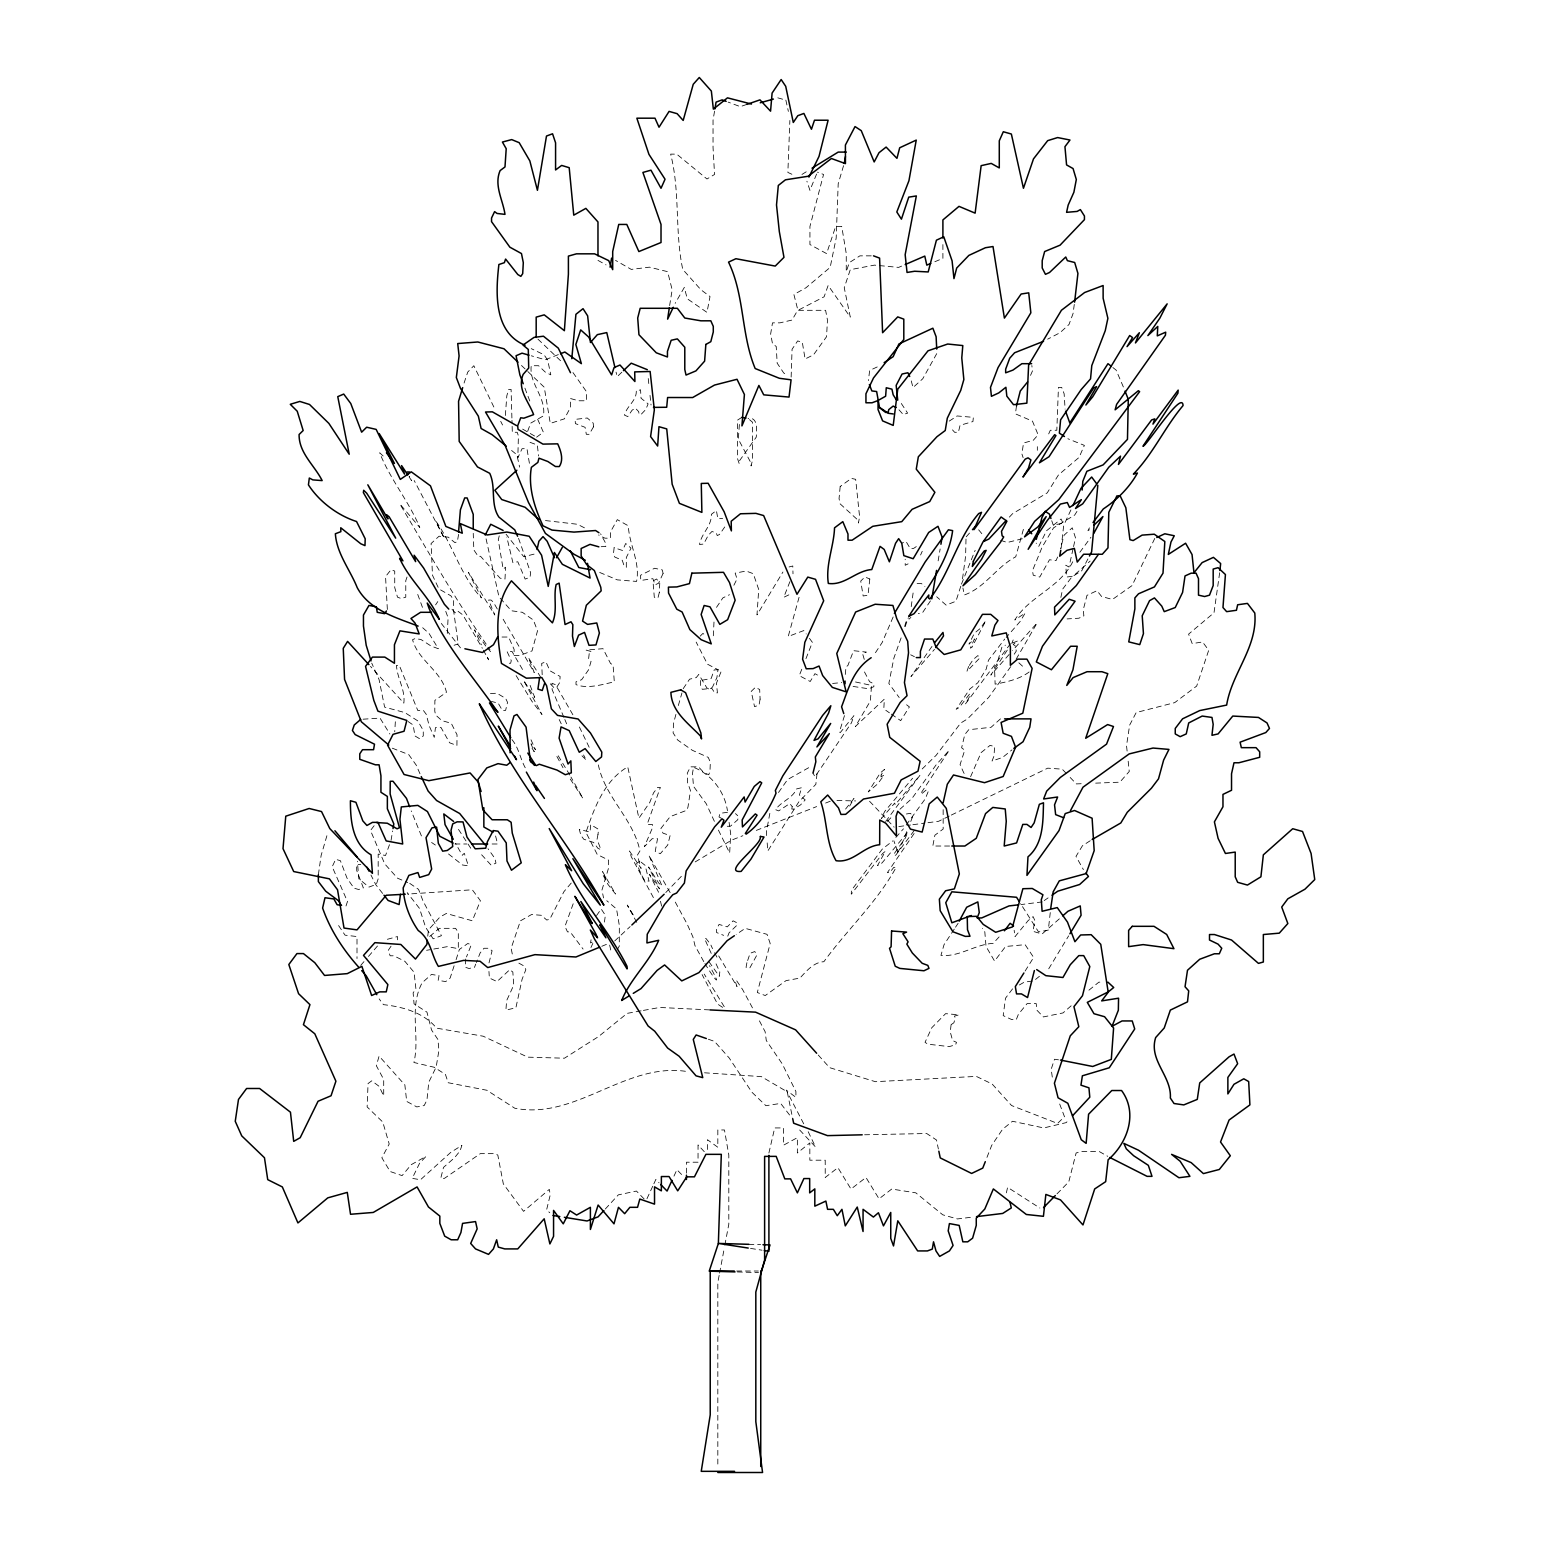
<?xml version="1.0" encoding="UTF-8"?>
<svg xmlns="http://www.w3.org/2000/svg" width="1550" height="1550" viewBox="0 0 1550 1550"><rect width="100%" height="100%" fill="white"/><g stroke="black" fill="none" stroke-linecap="round" stroke-linejoin="round"><path stroke-width="0.75" stroke-dasharray="5 3.75" d="M465.698 958.985L465.446 967.297L468.991 968.498L474.494 967.297L475.734 964.139M447.291 633.427L448.105 617.791L445.741 611.32M965.999 539.051L965.611 556.198L962.511 578.847M1219.656 572.783L1213.999 612.792L1188.579 634.144L1192.202 643.599L1202.567 641.971L1208.709 650.264L1196.678 686.069L1174.706 702.634L1136.208 712.535L1129.64 725.129L1126.521 745.666L1127.257 752.506M427.761 936.142L428.459 929.884L439.832 917.135L446.323 913.473L472.304 920.778L480.423 900.724L472.304 889.778L407.65 894.079M817.024 773.741L815.842 784.319L798.889 801.776L767.792 850.969L767.076 841.456M911.226 606.612L913.589 589.484M1061.13 548.371L1063.746 524.869L1061.091 518.998L1046.56 530.739L1038.733 546.414L1036.156 543.139M1050.261 912.582L1048.304 930.097L1038.539 931.918L1020.442 903.398M542.19 674.696L541.686 663.419L545.929 661.811L549.863 670.724L560.131 676.478L559.724 682.504L556.353 687.871L554.222 687.929L549.107 682.542M1074.286 304.42L1073.065 313.546L1068.996 324.493L1060.064 332.688L1047.664 339.159M395.347 721.757L394.727 731.833M604.423 922.076L605.372 915.294L601.187 908.978L595.084 917.678M318.37 874.723L321.121 855.484L327.554 833.512M669.639 305.582L672.158 289.772L667.624 271.676L649.45 267.162L631.276 269.409L615.544 260.381M391.046 840.371L392.634 830.955M458.567 534.401L457.347 541.706L454.906 542.616L448.202 537.133L439.037 536.222L431.094 543.527L432.469 575.205L438.902 588.942L450.876 595.82L453.627 599.928L453.627 610.933L458.219 643.909L454.092 645.265M505.358 415.497L506.811 395.812L508.652 389.438L511.093 389.438L511.907 417.996M714.55 111.174L713.039 120.222L713.039 147.347L714.55 174.472L706.974 178.986L676.711 154.128L670.646 154.128C680.334 191.948 674.618 231.299 682.756 269.409L700.929 289.772L710.016 296.554L706.974 312.364L687.309 298.801L684.267 287.506L675.18 303.335M739.369 424.468L738.323 439.134L751.072 463.121L751.072 465.949L752.486 460.292L752.486 422.22L749.192 419.391M791.139 377.076L792.069 349.273L797.649 340.923L802.319 342.317L805.109 358.999L813.498 354.834L826.538 336.738L827.467 320.056L825.607 310.31L797.649 310.31L792.069 320.056L779.96 322.846L772.501 322.846L770.641 333.967L772.501 343.693L776.221 346.483L777.17 363.165L783.68 372.911L787.4 375.701M938.137 560.868L940.133 548.991M591.073 939.784L590.492 942.942L593.786 941.354M713.329 635.771L714.163 618.392M799.064 597.312L788.214 636.469L803.752 630.598L806.213 633.95M769.846 813.382L766.378 831.924L766.901 839.073M719.142 1275.418L717.824 1282.412L717.824 1467.695M719.587 1273.092L724.412 1247.479M724.857 1245.134L728.81 1224.19L728.81 1155.06L724.47 1129.969L717.824 1129.969L717.824 1147.252L707.42 1139.696L707.42 1150.662M1023.388 529.383L1015.734 556.799C996.495 566.835 985.238 587.528 964.41 594.948L962.899 588.012M1060.859 597.409L1062.622 589.155L1071.864 576.91L1081.764 570.729L1088.332 558.136M1073.065 548.797L1068.996 567.029L1065.761 565.208L1066.574 577.065L1073.065 576.154L1090.115 561.1M1073.549 546.607L1075.506 537.85L1072.251 527.814L1064.133 535.118L1060.471 548.797M1006.376 1192.841L1007.597 1187.339L1039.856 1208.031M768.897 1153.026L774.69 1127.935L783.506 1127.935L783.506 1145.217L797.359 1137.661L797.359 1153.026L809.836 1142.912L809.836 1160.194L825.22 1160.194L825.22 1177.477L837.911 1167.673L850.989 1189.044L865.966 1177.477L879.044 1198.828L891.734 1189.044L915.817 1192.841L942.749 1214.812L957.435 1218.939L971.734 1217.196M499.236 535.854L498.267 539.884L503.149 569.044L505.591 567.222L504.99 579.08L500.108 578.169L480.558 556.295L478.117 556.295L473.835 549.901L473.234 533.316M489.006 962.879L492.106 950.654L488.017 948.271L483.988 948.271L480.113 953.018L476.354 962.55M1016.49 405.945L1015.405 413.85L1032.455 421.135L1038.151 434.814L1033.269 440.297L1023.523 443.029L1021.896 453.956L1023.116 457.618M675.916 714.395L673.514 723.424L673.126 732.898L677.66 740.009L692.308 750.278L708.214 757.369L710.346 762.116L709.958 771.59L708.718 774.748L703.642 772.384L698.469 766.843L690.467 766.843L687.309 773.159L687.58 782.653L690.486 790.539L687.967 807.124L686.727 810.282L670.22 816.598L660.901 828.436L663.032 833.183L670.104 835.547L667.721 845.021L660.3 853.721L655.224 851.337L657.529 838.705L652.182 838.705L644.413 846.61L652.531 827.661L652.434 824.503L647.106 824.503L660.358 787.381L657.704 787.381L653.519 792.903L649.799 802.377L638.91 818.187L627.731 766.843C604.209 780.696 594.425 807.821 585.939 832.389L597.254 854.496L608.433 860.037L608.356 868.717L601.962 890.029L603.531 897.934M904.677 626.374L905.917 622.054L910.877 617.423M678.338 705.521L681.961 692.889M843.568 165.656L838.201 183.752L836.186 238.002L830.161 267.394L806 287.738L793.91 294.519L797.94 310.349L824.116 296.786L828.146 285.471L850.291 317.13L844.246 287.738L850.291 269.661L874.452 265.127L898.613 267.394L902.972 265.515M844.498 715.596L839.383 731.968L840.255 732.588L853.934 715.712L851.454 722.842L814.99 776.763L813.014 773.101M454.111 965.766L450.159 978.011L445.741 981.576L438.166 980.394L439.037 975.628L431.462 974.446L422.142 982.778C408.599 1008.062 420.224 1036.175 413.908 1062.486L434.155 1067.253L445.431 1074.402L448.183 1082.733L486.894 1090.27L514.794 1108.231C576.503 1120.398 625.948 1061.246 687.948 1071.67M456.088 959.663L459.381 949.452L467.771 943.504L471.316 944.706L466.492 956.931M960.787 586.268L955.943 601.226L946.139 605.139L936.665 596.75M961.465 584.137L975.144 550.327M345.999 905.975L347.471 901.538L332.184 866.76L335.672 859.339L340.38 860.676L347.006 878.094L353.981 888.169L358.689 889.506L363.359 887.917L356.733 870.499L356.616 864.648L360.782 864.532M464.07 383.044L467.732 372.097L473.835 365.722L494.605 408.58M407.011 577.026L405.771 580.708L405.771 597.176L401.179 598.552L397.498 597.176L394.727 587.566L394.727 571.078L391.046 569.702L385.543 576.581L387.364 609.557M893.149 616.977L882.183 642.494L874.219 654.565M901.112 637.864L893.904 657.994L888.847 683.453L899.194 697.539M905.123 626.684L908.339 617.733M527.697 431.191L530.643 423.169L543.449 415.865C546.433 397.226 528.821 383.664 531.243 365.722L538.567 365.722L545.29 372.097L550.792 374.848L547.731 360.259L544.069 354.776L531.243 348.634M389.476 844.692L385.543 855.484L378.181 854.108L378.181 878.85L376.34 884.352L368.978 887.084L358.844 878.85L357.372 861.257M573.19 903.766L564.975 926.357L567.474 931.879L570.148 931.879L583.071 949.065M789.919 581.637L783.757 597.312L791.914 593.398M801.776 669.251L799.277 675.626L810.204 681.496L814.951 673.669L818.865 675.839M805.961 658.653L812.374 642.339L807.453 635.616M727.764 936.161L729.023 932.926L737.335 924.846L736.231 922.424L733.111 920.816L727.318 926.861L719.045 924.439L716.468 929.303L716.565 932.519L723.637 935.347M906.75 831.653L900.027 848.761L896.559 853.643L897.528 851.202L893.866 840.817M910.761 821.481L913.008 815.784L910.354 813.343L905.936 814.06M986.962 1157.385L991.709 1145.353L1002.54 1129.311L1012.479 1121.27L1043.77 1127.954L1066.226 1122.607L1069.364 1119.216M920.584 554.997L922.25 551.277M1030.517 375.371L1032.455 370.993L1031.854 365.529M1048.691 433.903L1050.319 430.261L1056.829 430.261L1058.437 387.403L1061.692 387.403L1064.133 393.778L1065.102 409.103M1057.642 556.993L1056.015 560.654L1049.505 559.724L1039.759 577.065L1033.269 575.244L1032.455 570.671L1042.201 546.976L1053.574 527.814L1074.692 515.046L1076.959 511.403M590.957 947.515L592.836 943.408M646.97 1198.712L652.879 1185.905M653.868 1183.774L655.824 1179.492L659.041 1182.805M673.979 1176.121L676.924 1169.707L683.279 1176.237M1070.914 509.931L1064.869 522.873L1053.244 525.082L1051.733 520.703M914.113 833.512L887.356 872.689L889.836 872.495L893.749 867.399L896.229 867.206C877.087 902.158 847.172 929.632 823.883 961.697C813.731 962.201 806.349 971.133 799.936 978.089L786.044 980.627L765.254 995.546L757.311 992.523L770.195 943.446L767.037 934.321L745.201 928.353L736.173 934.514M733.886 585.241L737.044 578.925L735.165 573.132L746.151 571.02L753.281 573.694L758.725 589.484L756.981 614.924L782.924 572.028M816.598 174.026L809.933 190.301L806.911 181.253M1089.418 527.852L1087.945 530.739L1089.824 529.461M1154.769 538.431L1132.081 585.571L1112.454 599.443L1101.604 596.518L1097.032 590.686L1086.996 595.355L1083.237 609.828L1083.876 615.893L1078.858 618.217L1067.078 618.915M617.055 950.053L619.283 946.101L619.341 925.563L616.532 908.978L606.767 900.705M973.574 634.88L968.982 644.122L974.485 638.929L970.319 648.132L971.966 647.299L985.858 620.678L980.007 628.661L974.698 632.962M970.61 776.686L981.111 752.602L990.062 745.376L994.674 746.577L993.938 756.206L992.039 761.031L1002.618 757.427L1011.956 749.89M1048.73 968.789L1068.647 935.851M1016.141 659.176L1037.105 622.984L1012.538 650.613M1011.724 643.482L1013.196 639.937M1025.112 971.056L1033.656 957.435L1025.112 944.667L1005.562 946.488L994.577 961.077L986.033 946.488L984.812 931.918L982.371 928.276M954.257 929.128L944.028 944.706L940.947 955.401C959.489 957.144 974.95 944.357 993.163 943.369L1001.629 934.185M955.536 927.191L958.113 923.296M936.723 353.652L922.754 378.762L913.008 387.577L910.606 378.374M1014.223 654.197L1016.296 651.058L1015.134 645.769L1013.196 644.49L1017.633 640.983L1011.394 643.444M435.589 604.887L437.798 601.574M391.046 946.178L388.294 950.286L390.135 955.788L393.816 955.788L404.86 961.291L414.063 972.276L415.904 988.764L413.133 992.891L414.063 1003.877L426.948 1012.131L431.539 1029.975L437.991 1039.604L438.902 1050.59L436.151 1067.078L428.788 1082.191L426.948 1100.054L424.177 1105.557L416.814 1106.933L406.701 1101.43L404.86 1084.942L379.091 1056.092L376.34 1065.702L383.702 1079.439L383.702 1095.928L379.091 1086.317L371.729 1080.815L368.048 1083.566L367.137 1106.933L382.772 1122.045L389.205 1144.016L381.862 1157.753L390.135 1171.509L402.089 1175.617L411.293 1164.631L426.017 1156.397L419.585 1163.256L412.222 1178.368L420.496 1179.744L450.876 1152.27L461.9 1145.392L460.059 1150.894L454.537 1157.753L443.513 1167.382L440.743 1178.368L444.424 1178.368L480.306 1153.646L494.121 1153.646L497.802 1155.021L503.324 1183.871L523.551 1211.344L549.32 1189.373L550.25 1194.856L546.569 1209.969L549.785 1212.72M930.446 600.877L922.463 612.792L918.336 613.567M716.507 607.348L722.901 597.874L729.488 594.716M683.182 688.684L689.576 679.191L696.202 677.621L698.779 674.463L706.839 687.89L709.571 689.459L712.496 687.096L716.894 677.621L717.999 669.716L707.498 664.194L696.163 642.087M724.741 526.981L719.51 534.498L717.224 535.564L716.352 533.064L711.973 531.456L708.176 535.409L703.661 544.031L699.515 544.515C701.336 533.336 711.896 525.954 711.373 514.309L716.391 510.531L717.824 518.572L722.629 518.514M885.651 821.519L919.983 775.271L895.144 804.683L894.738 803.074L881.427 818.477L884.624 811.561L912.601 778.216M778.507 792.515L787.574 779.553L810.185 766.863M931.957 646.466L910.974 676.517L934.476 649.373M845.583 809.061L853.972 798.502L849.613 806.116M1007.287 650.128L990.837 675.102L1010.968 652.395M914.171 830.587L895.861 855.038L894.156 855.774L894.118 853.779L905.316 838.066L907.893 832.001L882.066 862.904L877.533 865.578L885.321 851.376L882.686 853.449L851.279 894.214L851.415 890.339L882.241 849.148L892.781 840.914M1010.794 666.577L988.764 697.287L967.587 718.851L960.69 723.075L936.123 755.334L922.192 768.955M1010.406 643.792L965.34 704.068L970.629 694.729L969.622 693.993L959.198 707.517L956.176 709.299L969.913 688.936L977.798 682.794L986.188 669.116L988.454 660.222L1004.71 639.065M906.188 825.046L925.273 798.831L928.566 790.674L926.028 790.151L920.913 794.356L921.01 793.116L949.201 750.316L936.278 764.654L911.981 798.444L899.329 809.798M1079.827 552.265L1090.909 537.308M1072.755 561.739C1059.832 587.915 1029.626 595.994 1014.804 620.019L1025.189 613.064L1020.249 621.337L1006.183 637.496M1012.576 988.842L1005.504 998.2L1003.179 1015.599L1011.782 1019.609L1016.296 1019.609L1018.408 1014.262L1027.146 1003.567L1036.194 1003.567L1036.95 1010.251L1043.363 1016.936L1063.029 1012.925L1071.67 1005.349M374.131 825.724L370.489 830.49L384.729 863.893L397.536 878.211L407.728 882.531M571.233 883.054L563.967 891.618L549.766 919.247L546.782 920.041L541.299 915.294L531.592 914.519L520.432 920.836L511.132 948.271L512.721 956.195M360.685 965.417L366.924 958.229M368.474 956.428L377.812 945.636M966.212 536.823L970.901 531.456M895.842 837.446L903.476 828.804M605.333 1209L618.334 1194.856L636.449 1191.059L645.982 1200.862M1009.36 517.119L1012.518 513.748L1047.219 492.881L1058.495 474.901L1079.052 457.424L1084.38 445.392L1067.872 438.747M665.764 892.548L682.116 875.537M1029.122 671.983C1019.9 679.094 1006.299 682.155 995.119 684.131L994.519 666.965L996.669 664.524L1002.017 646.776L1005.446 645.188M1057.003 1193.868L1068.783 1181.836L1076.126 1152.987L1081.028 1151.611L1099.376 1151.611L1107.766 1156.319M887.298 821.403L892.781 815.881M700.174 636.159L702.925 633.408L704.979 634.977M621.86 372.174L617.191 376.669L616.067 372.136M614.711 940.947L630.153 926.59M1000.486 718.871L991.051 727.299L968.731 729.721L964.798 734.526L961.62 747.778L964.739 750.181L960.07 764.654L963.887 773.082L967.006 775.484M1059.348 918.84L1042.065 934.011L1032.959 931.317L1034.896 920.623L1033.094 916.612L1028.115 920.623L1015.018 936.684L1014.146 930.252M429.699 936.471L439.231 928.334L455.584 928.334L458.316 932.403L458.316 948.678L447.407 946.643L426.579 950.305M1039.411 976.306L1033.831 980.821L1024.259 982.158L1018.428 985.509M1088.933 990.179L1098.872 982.158L1103.387 982.158M536.61 437.177L543.352 432.179L536.571 416.776M1044.216 900.569L1048.091 897.876M916.283 546.607L913.512 548.467L910.199 548.467L906.033 541.473L901.461 543.333M949.259 421.096L957.144 415.962L973.361 417.357L972.935 421.561L960.051 425.301L958.384 432.295L954.645 432.295L950.906 428.091M741.811 417.376L737.413 420.186L737.413 458.277L739.292 463.915L739.292 461.086L756.264 437.119C756.594 430.474 758.415 416.679 748.088 418.423M1090.231 840.739L1082.462 845.719L1075.991 856.414L1083.392 869.608M801.97 174.453L807.996 170.694M695.175 861.916L731.678 840.1L742.857 835.702M949.22 816.094L938.622 821.287L926.919 822.837M951.332 815.067L1047.723 768.161L1062.234 769.168L1066.942 774.089M908.106 563.871L905.2 565.266L905.2 559.201M877.222 366.943L869.686 370.431L868.368 380.583M387.364 939.3L397.498 936.549L397.498 942.051M934.844 261.737L942.904 258.346L942.904 242.517M601.788 946.294L608.259 943.621M558.329 354.601L545.309 359.774L531.34 355.802M756.284 830.413L816.656 806.581M825.607 803.055L832.311 800.42M746.848 104.392L740.299 106.659L728.171 102.126M789.086 566.971L792.786 565.982L792.999 573.81M534.072 554.125L523.745 556.702L506.075 534.208M1022.341 538.761L1007.19 542.5L1000.603 540.291M641.08 1010.833L627.13 1013.371L598.494 1036.601L564.452 1058.204L527.736 1057.158L483.193 1036.214L436.558 1028.154C423.731 1012.557 402.845 1006.783 383.451 1004.652L379.169 998.897M643.405 1010.406L659.699 1007.461L710.016 1009.922M1042.259 901.906L1020.869 904.58M898.826 826.557L910.528 825.007M912.873 824.697L924.575 823.147M363.088 719.2L380.021 718.096L389.864 734.002M832.602 683.453L841.766 682.581M490.459 693.625L496.911 693.199L505.688 698.449L507.547 702.382L505.591 710.404L502.394 710.481L498.17 703.119L491.369 701.433M601.187 546.704L605.817 546.433L605.449 542.849L600.606 533.82M1081.164 783.719L1076.339 783.913L1068.493 775.717M1095.676 783.137L1119.836 782.188L1129.253 771.454L1127.974 759.326M727.473 812.316L720.091 813.324L718.987 816.966L721.254 818.187M864.609 1134.774L926.706 1133.515L936.51 1140.025L938.37 1148.976M871.255 255.847L859.901 255.847L849.303 262.628L846.261 271.676L846.261 253.599L841.727 226.474L835.663 226.474L826.596 253.599L809.933 244.551L809.933 226.474L823.554 174.472L817.509 172.205M917.116 583.594L921.514 583.594L924.904 586.539M502.026 637.031L508.613 637.031L514.116 649.373L514.116 655.553L519.618 655.553L531.999 650.923L537.521 630.85L533.374 620.039L522.369 612.308L511.364 610.758L498.984 596.866L485.751 537.366M509.311 663.264L510.628 663.264L511.287 660.629L507.024 651.446L512.004 651.446L524.113 672.196M727.279 826.266L730.36 826.266L737.684 819.795L738.614 816.559L735.456 813.595M454.964 843.994L466.86 843.994M492.106 843.994L497.608 843.994L495.419 835.353M949.588 846.029L932.809 846.029L934.882 835.217L943.156 829.037L943.156 807.414M698.042 1162.209L686.456 1162.209L686.456 1175.171M736.676 1271.019L758.337 1271.019M836.961 800.517L855.581 800.924M748.882 1244.321L760.624 1244.65M737.393 1271.949L758.512 1272.569M704.514 1072.794L761.36 1076.611L787.245 1091.82L792.728 1118.751M853.081 686.437L868.678 688.781L873.871 686.669L873.871 683.841L869.627 681.729L864.416 671.847M1058.495 1059.812L1054.504 1059.251L1051.191 1069.229L1052.411 1077.986M545.484 520.567L577.414 524.268L585.881 528.55M750.529 1248.409L762.019 1250.191M855.523 681.981L871.546 685.41L870.344 701.065L855.368 726.524L884.352 699.108L883.81 708.893L889.429 712.826M777.809 97.844L783.835 99.549M708.369 1039.236L714.492 1041.387L729.197 1057.972L751.886 1092.207L765.933 1105.712L780.658 1103.406L790.636 1116.368M530.023 442.312L537.346 445.044L538.567 455.991M392.305 748.185L408.696 754.559L416.175 765.061L420.399 774.69M722.61 1007.364L717.572 1004.051L702.092 974.582M599.695 572.454L617.307 579.874L636.566 581.424C640.402 562.456 629.222 544.748 628.312 525.818L617.307 519.637L610.429 531.999L610.429 538.179L604.926 538.179L598.571 534.963M409.762 883.384L418.597 889.39L423.014 900.996L441.44 935.677L433.167 938.835L425.63 927.307L419.507 908.416L407.204 892.626M791.895 174.259L787.865 172.438L789.88 120.454M910.683 654.798L914.403 656.658M518.863 963.131L524.229 966.115L525.837 969.68L522.098 979.212L515.898 1007.752L505.901 1010.135L506.637 1000.622L513.728 985.161L512.837 972.063L509.756 969.68L497.027 981.576L489.374 978.011L488.948 971.462M597.971 260.381L606.05 264.895M522.641 429.118L534.614 436.034M408.076 721.525L413.133 724.974L414.974 735.959L419.585 738.711L423.266 735.959L423.266 730.457L417.744 720.847L404.86 712.593L384.613 707.11L379.091 679.617L371.729 663.129M431.597 842.483L435.356 845.041M448.512 853.972L462.481 864.997L468.371 865.83L464.302 853.275L462.268 855.29L455.623 843.433M891.308 714.124L900.686 720.653L909.404 706.936L905.587 704.01M1112.861 367.524L1116.097 370.082L1123.421 387.093M511.578 450.449L516.867 454.77L519.618 467.112M422.685 627.731L429.021 633.408L438.34 648.733L431.016 646.001L420.864 639.452L414.954 638.639L412.552 639.685C418.093 660.474 441.285 670.685 446.478 692.288L434.891 700.368L434.775 711.082L435.55 714.938L441.886 720.614L451.263 723.288L457.037 734.797L456.921 745.511L449.597 742.779L440.975 727.454L435.453 727.589L434.271 737.354L429.195 725.807L426.192 714.221L423.344 710.404L417.822 710.559L399.261 665.318L396.49 665.396C397.071 678.28 405.519 689.789 403.833 703.138L370.489 666.384M1018.854 662.799L1024.724 668.205M383.141 455.991L379.692 452.794C389.903 478.853 409.045 501.599 419.798 527.484L399.861 504.002C429.059 553.118 457.424 602.911 489.955 649.644M537.947 339.14L562.456 362.545M572.958 372.562L586.52 391.724L586.52 400.772L578.479 400.772L570.419 398.505L570.419 407.553L564.374 418.849L550.289 423.382L544.244 387.209L521.478 365.49M581.986 755.819L586.307 760.081L583.536 754.966M869.55 801.253L894.156 827.177M799.684 1130.008L815.494 1146.923L808.054 1131.384M704.281 1151.689L698.042 1144.927L698.042 1160.059M481.624 854.767L491.176 865.21L495.981 863.137L494.838 858.312L487.998 848.761M452.038 609.286L455.235 612.831L457.25 610.7L462.927 614.982L482.341 648.268M818.264 1055.046L829.579 1067.64L875.382 1081.687L976.326 1076.397L992.155 1084.012L1011.569 1105.538L1057.584 1123.44L1064.462 1116.659L1059.522 1103.619M898.981 409.801L903.224 414.548L907.622 413.133L900.705 402.554M485.77 646.059L474.474 629.901L481.411 644.839M487.32 647.9L491.97 653.383M978.631 529.79L983.165 535.312M441.304 623.449L460.466 647.842M382.618 893.439L375.778 884.663L370.954 875.014M470.774 848.257L457.076 827.216M338.597 925.563L345.049 935.173L357.004 936.549L357.004 958.539M409.026 476.799L411.506 480.539L409.316 476.257M708.97 961.756L719.355 976.345L719.801 971.966L715.034 961.639M570.264 779.049L582.916 798.347L570.962 777.054M718.716 955.924L737.006 986.536L734.952 980.704L736.618 980.704L742.547 989.462L753.358 1009.515M703.778 961.62L695.001 945.713L692.928 936.975L687.057 923.858L674.657 900.938M704.94 963.499C711.586 975.008 724.644 992.949 709.493 965.65M516.111 675.606L531.96 701.336L541.977 714.472L523.571 680.334L534.692 697.403L529.034 682.523M511.965 739.602C519.657 748.882 520.413 761.05 527.136 770.873M636.759 922.347L627.266 905.064L635.074 917.871M572.88 714.763L555.52 684.732L551.994 683.259L552.149 689.653L563.929 717.398M503.149 619.244L534.266 672.584L528.414 657.646L540.698 677.214M803.714 1123.808L786.218 1090.076L795.925 1097.361L795.906 1091.529L782.227 1063.823L766.281 1040.496L765.138 1031.738L757.679 1017.536M497.279 608.995L493.365 602.175L491.059 600.044L488.637 600.044L494.779 614.982L468.41 572.299L481.469 597.893C460.718 576.174 453.104 545.058 435.821 521.071L444.269 538.141L414.199 480.539M724.238 1006.706L704.204 974.078M569.819 775.058L557.399 754.404L556.857 756.419L563.018 767.734M483.387 650.186L488.618 659.777L486.564 655.514M670.143 892.606L648.888 855.329L662.024 885.941L658.692 883.016L648.578 866.993L659.447 888.847L649.431 874.278L658.576 892.257M653.403 897.605L631.296 856.782L629.416 850.95L641.119 868.446L637.283 855.329L639.937 850.95C633.408 818.846 605.042 797.475 598.358 764.925M714.627 952.727L717.805 958.849M500.708 421.348L502.549 424.991M530.991 739.776L535.467 749.754L531.011 743.768L534.246 751.75L530.972 746.422M579.39 727.008L590.104 749.212M559.182 719.529L561.236 723.811M714.376 821.326L706.277 803.791L693.509 786.334L692.462 773.644L693.509 767.308C711.547 774.283 724.683 791.798 727.454 810.766M718.425 830.102L729.663 853.004L730.709 833.958L729.081 822.352M711.217 953.366L704.456 938.428L705.928 938.428L710.559 944.26L712.516 948.639M518.553 538.354L530.643 572.706L530.023 577.259L525.14 579.08L517.816 561.759L512.914 562.669L506.811 537.133M421.426 835.934L411.234 810.921M564.839 719.529L566.641 723.811M524.908 388.139L529.926 401.373M417.744 594.444L423.266 609.557M660.474 901.248L662.024 907.816M785.85 100.111L788.369 111.406M529.403 463.276L526.961 448.686L522.079 448.686L517.816 457.812L518.417 435.938L517.196 432.276L512.314 432.276L511.965 420.379M609.654 945.113L611.087 951.623M648.249 378.549L649.004 385.776M650.012 395.386L651.039 405.015M864.261 659.389L862.536 653.519L866.314 652.104L853.566 650.69L847.889 665.512L846.009 666.926L845.06 676.788M1037.337 446.671L1037.337 450.314M700.619 680.508L700.445 686.359L702.344 689.324L711.799 688.316L714.647 692.753L717.437 692.889L716.429 683.279L721.157 671.46L718.599 669.774L714.221 669.871L711.159 678.512L700.619 680.508M869.802 579.002L867.981 595.278L863.156 595.956L860.734 581.037L864.958 576.968L869.802 579.002M840.178 486.506L839.054 498.654L840.197 503.924L858.158 520.296L858.448 523.067L859.591 516.712L855.658 479.318L851.357 478.407L840.178 486.506M589.194 653.616L588.554 659.254L591.073 661.366L588.554 669.833L581.657 679.694L575.999 681.826L575.999 684.635C587.702 689.169 602.582 684.403 614.304 681.826L613.064 664.892L610.545 663.477L603.008 648.675L586.055 650.089L591.073 651.504L589.194 653.616M614.129 547.692L613.509 553.292L614.769 557.031L622.267 560.286L624.127 565.886L626.316 567.281L626.316 557.496L631.005 548.158L625.696 543.488L622.577 550.502L614.129 547.692M951.099 1024.647L950.266 1031.971L952.591 1040.515L956.505 1042.356L955.556 1044.797L949.162 1046.618L927.927 1044.177L925.021 1042.356L931.821 1027.689L945.616 1013.642L959.062 1014.862L954.451 1016.083L955.284 1017.924L953.87 1022.806L951.099 1024.647M636.314 391.181C636.449 401.159 626.684 405.926 624.514 415.168L627.808 416.582L632.071 410.227L635.364 408.115L638.678 411.641L639.143 414.47L641.041 414.47L645.749 409.529L648.113 403.891L641.041 398.234L640.557 389.786L636.314 391.181M760.101 699.127L759.016 705.211L754.54 706.606L751.208 691.377L755.393 687.347L759.674 689.537L760.101 699.127M746.906 962.705L746.054 967.394L749.793 967.994L756.865 955.071L754.773 951.545L750.103 953.308L746.906 962.705M792.224 806.62L791.779 809.061L793.833 809.061L800.691 804.779L805.186 799.897L799.374 795.014L801.738 787.691L796.603 788.911C792.418 798.56 781.336 801.234 775.542 809.662L778.662 810.902L789.803 803.559L792.224 806.62M597.99 834.365L597.041 839.383L600.974 849.729L597.932 848.315L593.572 842.444L583.769 839.228L580.863 835.314L579.312 829.386L589.988 832.098L590.724 824.6L598.61 829.386L597.99 834.365M659.312 592.546L657.936 597.971L654.313 597.292L652.957 581.018L656.58 578.983L659.757 583.052L659.312 592.546M663.09 573.442L658.537 583.246L655.127 584.834L652.879 578.654L640.731 580.456L640.596 575.244L654.584 568.269L662.315 569.954L663.09 573.442M881.136 774.981L880.981 776.879L884.12 775.116L877.649 783.913L868.252 791.934L880.264 773.004L884.546 769.362L881.136 774.981M593.514 426.851L589.136 434.329L586.326 434.329L585.086 427.316L575.399 423.596L575.069 419.391L587.256 417.996L593.204 423.131L593.514 426.851M968.634 666.461L966.948 671.305L979.949 657.801L977.856 655.611L973.109 659.602L968.634 666.461M639.898 861.18L636.604 863.428L641.467 874.878L644.664 880.574L649.043 881.175L645.129 865.365L639.898 861.18M603.26 875.518L607.929 884.333L615.524 894.021L602.543 871.565L605.779 878.172L603.26 875.518"/><path stroke-width="1.5" d="M1082.152 490.071L1082.811 481.314L1086.86 471.297L1103.116 464.903L1127.47 439.367L1128.284 399.261L1125.029 391.142M571.795 358.689L575.922 314.301L583.033 308.683L587.644 315.851L590.453 342.492L597.351 334.645L606.767 332.591L614.962 367.602M1097.807 485.305L1091.626 551.819L1089.437 556.024M1219.908 570.477L1220.664 563.561L1213.418 557.361L1202.122 562.611L1193.965 572.764L1192.047 554.551L1185.595 543.236L1168.312 554.435L1170.967 542.054L1174.261 535.757L1164.825 533.781L1156.784 537.501M427.296 940.308L426.831 944.473L415.478 959.062L400.849 944.473L374.887 942.652L363.514 955.401L387.868 984.579L386.241 991.864L379.75 991.864L371.632 995.507L361.886 966.347L347.278 973.632L324.551 975.454L314.805 962.705L303.432 953.579L296.941 953.579L288.823 964.526L298.569 993.686L309.942 1004.632L303.432 1024.686L314.805 1033.792L335.904 1081.202L331.041 1095.772L318.06 1101.256L300.196 1137.7L293.706 1141.362L290.451 1112.183L259.606 1088.487L246.605 1088.487L238.487 1099.434L235.251 1121.309L241.742 1135.879L264.469 1157.753L267.724 1179.647L282.332 1186.932L297.929 1222.931L327.786 1197.859L347.278 1192.396L350.532 1214.27L373.259 1212.449L417.086 1186.932L428.459 1206.985L439.832 1216.091L439.832 1223.396L444.695 1236.144L451.186 1239.787L457.676 1239.787L460.931 1232.502L462.559 1223.396L475.54 1221.574L477.168 1228.859L470.677 1243.449L475.54 1248.913L488.541 1254.376L493.404 1248.913L496.659 1239.787L498.267 1247.091L504.777 1248.913L517.758 1248.913L544.186 1218.804L549.882 1243.933L553.563 1236.338L553.563 1210.414L563.251 1223.841L569.935 1210.744L576.619 1215.045L590.395 1207.314L590.395 1229.46L598.126 1205.028L613.994 1223.841L618.469 1207.314L624.669 1213.689L629.862 1207.314L637.554 1207.314L639.821 1199.061L654.526 1204.137L654.526 1186.854L661.366 1190.846L661.366 1176.547L669.058 1176.547L677.718 1190.846L686.747 1176.837L694.439 1176.837L705.909 1154.343L721.312 1154.343L718.367 1243.429L709.222 1271.155L735.049 1271.891M1074.596 302.153L1077.928 273.42L1074.692 262.493L1067.388 260.671L1065.761 257.009L1049.505 272.509L1045.456 274.331L1042.201 267.956L1042.201 260.671L1044.642 251.546L1060.064 245.171L1084.438 219.635L1084.438 215.993L1080.369 209.599L1077.134 211.42L1066.574 212.331L1068.183 205.046L1073.879 192.278L1076.32 179.509L1073.065 168.562L1066.574 164.92L1064.947 146.688L1069.984 140.023L1057.642 137.562L1047.684 140.643L1033.501 158.875L1023.446 188.267L1011.356 134.017L1003.315 131.75L999.285 140.798L999.285 167.923L991.225 163.409L981.15 165.656L975.124 213.144L959.004 206.363L942.904 219.926L942.904 238.002M539.574 677.776L537.928 689.111L542.229 690.486L544.496 683.666M669.309 307.849L667.624 319.145L673.301 307.287M1050.745 908.222L1053.186 891.812L1059.289 880.865L1086.143 873.58L1094.184 850.659L1092.111 818.226L1074.538 810.495L1065.218 813.595L1059.018 830.587L1026.952 875.382L1027.979 856.84C1043.557 843.646 1042.995 821.5 1043.499 802.784L1039.353 804.314L1034.179 822.856L1031.079 827.487L1026.952 824.406L1022.806 824.406L1016.606 842.929L1004.187 846.029L1006.26 821.306L1005.233 808.964L992.814 807.414L985.567 813.595L976.268 838.298L964.875 846.029L951.778 846.029M393.022 828.591L393.816 823.883L387.364 808.771L387.364 796.409L380.932 792.283L380.932 775.794L379.091 764.809L375.41 764.809L359.774 759.306L359.774 753.823L362.526 749.696L373.569 749.696L374.499 744.194L355.163 734.584L352.412 730.457L354.252 724.974L360.685 719.471M610.08 267.162L611.591 258.114M714.938 108.907L716.061 102.126L722.126 99.878L726.156 101.37M931.783 598.881L936.549 570.381M940.928 544.244L942.129 537.114L937.982 526.303L928.683 532.464L913.163 558.736L903.844 555.636L901.771 543.275L898.671 538.644L895.571 543.275L889.371 561.817L884.197 549.456L880.051 546.375L871.778 569.548C855.949 570.652 844.75 585.745 828.339 583.439C825.433 564.665 833.861 546.607 834.539 527.833L842.812 521.653L847.986 534.014L847.986 540.194L852.132 540.194L872.805 526.303L901.771 521.653L912.117 509.311L929.709 501.58L934.882 492.319L916.263 469.146L918.336 456.785L936.956 436.713L945.229 430.532L947.302 418.171L960.748 390.368L963.848 379.556L961.775 357.934L962.802 345.573L947.709 344.022L928.024 350.804L897.741 389.224L893.207 425.397L882.609 420.883L878.056 409.568L878.056 400.539L872.011 402.787L865.946 402.787L865.946 393.758L873.522 377.929L903.805 339.489L903.805 319.145L897.741 316.897L882.609 332.707L879.586 258.114L873.522 255.847M844.246 163.409L845.447 156.627M1060.781 550.327L1059.696 556.198L1066.981 550.327L1074.363 548.371L1077.25 562.069L1083.644 554.241L1098.524 554.241L1076.281 585.571L1054.562 607.096L1054.794 614.924L1069.229 599.269L1075.08 601.226L1042.472 646.253L1036.311 661.908L1051.423 669.755L1070.604 646.253L1077.211 646.253L1072.949 669.755L1066.768 685.41L1073.162 677.583L1087.054 671.712L1101.953 671.712L1107.804 673.669L1085.697 738.265L1107.63 724.567L1113.481 726.524L1106.545 744.136L1060.355 777.422L1046.696 791.12L1043.615 798.967L1057.623 797.01L1054.543 804.837L1055.647 814.622L1063.688 817.761M537.056 549.494L538.896 541.26L543.023 536.629L547.15 541.26L554.474 557.729M943.156 802.784L947.302 784.242L953.502 774.981L984.541 782.692L1003.16 776.511L1015.56 747.178L1011.433 736.366L1003.16 733.266L1001.087 722.455L1022.806 713.194L1032.126 668.399L1026.952 659.137L1017.633 659.137L1010.387 665.299L1010.387 646.776L1006.26 632.865L991.768 635.965L994.887 625.154L997.987 620.523L990.741 614.342L982.467 614.342L960.748 649.857L944.183 654.488L935.909 646.776L932.809 639.046L924.536 639.046L920.39 651.407L920.39 657.587L916.263 657.587M1034.373 970.552L1027.553 997.541L1021.45 993.899L1016.548 993.899L1015.327 986.594L1023.891 972.993M813.014 773.101L815.842 761.767L815.339 756.942L829.347 733.615L816.908 746.926L830.684 723.443L818.071 738.846L814.021 740.377L828.611 713.019L830.858 705.734L822.643 715.403L782.847 775.833L775.349 790.481L776.027 793.193C769.575 808.616 759.887 824.445 746.228 834.094L745.356 833.454L757.078 815.184L755.334 813.924L742.469 826.925L742.159 820.008L761.728 782.866L760.004 781.626L754.288 786.412L745.104 802.067L744.155 796.933L721.273 827.196L723.947 820.221L721.99 818.807L714.608 826.867L686.146 870.945L684.403 883.054L676.614 893.033L672.778 894.738L664.582 904.406L647.241 934.243L646.931 942.942L658.692 940.288C649.566 962.24 630.404 978.651 621.666 1000.486L629.416 995.72M1016.49 405.945L1020.268 391.046L1027.592 381.939M1036.291 539.322L1041.91 517.603L1045.204 511.306L1049.447 514.116L1050.958 518.494M462.694 387.597L458.567 401.276L459.188 441.401L477.497 466.938L489.722 473.312C496.233 487.243 490.129 503.963 498.887 517.08L514.755 529.848L517.603 536.222M760.876 1272.628L770.021 1244.921L762.968 1244.708M400.462 894.273L399.125 904.561L388.101 900.453L383.993 895.183M985.296 1161.667L982.758 1168.099L971.618 1173.447L940.249 1157.908L938.835 1151.204M672.002 1180.383L667.081 1191.059L660.649 1184.452M1072.929 505.61L1080.989 488.347L1091.665 477.032L1096.567 483.658M808.926 177.107L819.02 156.395L828.107 120.222L814.486 120.222L811.444 129.251L803.888 113.441L797.824 115.688L793.29 122.469L785.714 86.316L781.161 79.534L772.094 93.097L770.563 111.174L759.965 99.878L746.848 104.392M959.179 921.165L966.677 907.254L977.837 901.906L979.271 912.601L977.159 917.949L981.692 917.949L1009.031 905.917L1018.505 904.832M485.228 535.079L490.73 524.268L503.111 530.449M497.608 637.031L493.481 644.742L482.476 652.472L464.884 648.772M1070.43 810.708L1082.985 787.206L1129.175 753.92L1152.987 748.049L1168.952 749.406L1163.624 760.101L1158.509 778.836L1151.437 788.194L1127.276 812.278L1120.805 822.972L1092.169 839.499M556.547 557.729L562.282 547.441M1069.888 933.798L1081.086 915.275L1080.253 905.917L1067.969 911.264L1062.796 915.817M1093.68 533.568L1102.922 516.557L1093.874 525.276M894.389 613.413L925.118 562.03L948.406 529.809L952.63 530.623C948.484 562.708 925.738 589.562 908.765 616.396L914.054 613.684L928.818 594.987L928.547 598.067L929.826 598.978C950.053 572.783 957.086 538.857 978.709 513.573L981.518 512.333L973.942 529.693L1025.247 459.091L1028.057 457.851L1030.905 459.924L1028.522 467.984L1023 477.051L1054.659 434.678L1055.938 435.589L1039.411 462.811L1049.04 456.707L1093.796 387.887L1096.586 386.647L1085.891 405.015L1092.673 396.858L1129.698 335.517L1132.546 337.571L1127.044 346.638L1139.366 332.727L1135.452 342.938L1167.15 303.858L1159.846 318.137L1147.872 335.594L1157.772 326.43L1157.288 335.885L1165.697 332.165L1165.426 335.226L1116.62 404.376L1115.128 409.82L1138.359 390.716L1139.618 391.646L1058.766 499.642L1034.644 521.362L1024.531 536.881L1037.861 526.942L1046.173 516.634L1028.154 549.301L1047.18 520.626L1060.413 504.079L1067.291 502.529L1069.558 507.431L1081.358 499.642L1075.526 508.478L1082.675 503.847L1108.773 467.248L1120.514 456.146L1118.441 464.438L1151.65 419.914L1154.769 418.887L1152.967 424.119L1178.174 390.116L1177.903 393.196L1142.951 446.245C1146.012 446.71 1182.437 389.282 1183.057 405.577C1164.786 427.18 1153.355 453.491 1133.399 474.087L1137.429 473.041C1129.485 487.533 1116.872 499.953 1103.309 508.942L1093.021 522.563M935.793 647.609L943.524 635.907L942.981 632.458L934.631 642.708M386.454 610.933L384.613 613.664L377.251 612.308L376.34 606.806L368.978 605.43L363.456 615.04L363.456 626.045L366.207 645.265L371.031 660.901M1004.439 930.794L1010.116 923.296L1013.584 925.97M972.47 529.674L975.609 526.089M516.867 470.212L494.857 490.284L501.735 499.546L525.121 507.276L538.896 519.637M603.88 1210.569L598.087 1216.847L587.043 1220.974L564.355 1217.293M1072.503 1115.826L1089.786 1097.206L1088.952 1087.829L1080.951 1085.155L1082.384 1075.797L1109.277 1067.776L1134.716 1028.967L1132.217 1020.946L1122.045 1020.946L1112.028 1026.294L1118.344 1010.251L1118.558 998.2L1101.682 1000.893L1108.754 991.516L1113.714 987.505L1107.921 982.158M1006.202 520.49L988.842 539.051L983.804 541.396M871.178 657.723C853.256 669.387 848.586 688.336 841.572 706.8L843.762 713.562M664.136 894.253L631.857 924.982M1043.557 1207.605L1055.317 1195.573M623.429 370.663L631.199 363.184L647.319 369.675M1013.816 748.379L1023.039 741.752L1029.743 727.299L1031.021 718.871L1004.555 718.871M877.688 400.675L885.631 396.219L886.271 387.752L891.928 389.166L893.168 394.804L896.307 399.745M509.621 762.968L506.753 765.235L498.034 763.646L486.816 767.909L477.923 779.553L482.864 809.894L492.106 819.756L507.334 819.776L511.113 822.256L512.256 833.067L521.246 862.846L511.481 870.228L506.986 860.986L506.249 842.909L497.996 831.188L493.229 830.567L487.378 841.766L485.712 848.199L475.23 848.819L466.976 837.077L463.024 821.926L457.153 821.829L452.697 823.903L451.031 830.335L452.736 846.533L447.291 850.466L442.68 851.183L438.321 843.297L436.616 827.099L432.004 827.836L426.017 837.697L431.656 869.046L428.73 874.646L419.643 877.436L417.957 872.553L408.89 875.363L403.174 887.917C403.891 903.243 409.471 917.949 418.209 930.484C430.668 939.164 431.074 954.548 438.398 966.406L463.547 960.399L480.035 961.232L487.746 967.568L534.944 954.645L575.941 956.989L599.637 947.186M1051.966 895.202L1057.778 891.192L1079.633 884.507L1088.449 876.486L1085.911 873.038M734.371 935.735L727.144 940.676L698.914 972.625L681.787 980.898L664.601 964.952L657.103 970.416L641.022 988.59L633.272 993.356M884.139 362.642L893.149 356.674L898.923 343.964L932.868 328.213L936.123 336.738L936.723 349.079M812.026 168.175L838.201 152.094L846.261 152.094M1043.538 341.31L1014.591 352.761L1009.728 358.224L1005.659 369.171L1005.659 372.814L1012.964 370.082L1021.896 363.688L1031.641 363.688M905.161 264.566L924.788 256.099L926.803 265.127L930.814 263.442M560.519 353.749L564.859 352.024L581.386 363.649L575.844 344.507L580.688 329.898L588.554 336.931L611.611 374.906L614.033 367.602L619.981 365.025L634.899 381.513L634.706 371.884L650.128 371.477L654.333 409.936L650.593 436.577L657.646 446.032L658.963 426.696L666.732 428.904L672.158 484.239L679.404 503.343L701.879 512.391L701.278 483.464L708.137 483.271L724.141 511.791L731.387 530.894L731.193 521.246L740.474 513.767L755.896 513.36L763.646 515.569L796.991 594.27L807.783 577.104L815.533 579.312L823.689 600.799L804.837 642.301L802.609 659.234L806.232 668.786L813.091 668.612L819.039 666.035L822.663 675.587L832.331 687.386L846.126 691.842L836.768 653.499L855.639 612.018L875.188 604.248L892.916 605.449L896.694 618.528L907.699 641.312L908.533 652.821L904.444 682.581L907.06 695.698L900.182 702.479L887.143 724.238L889.758 737.354L920.119 761.263L917.988 771.202L901.17 779.902L894.428 793.251L863.505 799.025L845.661 814.331L840.972 814.447L838.492 807.918L827.681 795.034L820.803 801.796C827.39 821.151 825.782 842.735 836.07 860.715C853.275 863.311 863.331 846.164 879.664 844.731L879.741 820.008L885.67 823.147L896.462 836.051L896.074 816.288L897.721 811.289L903.088 816.094L910.393 829.095L922.153 832.079L929.186 803.869L937.246 797.068L946.275 808.364L959.334 873.929L954.374 888.886L945.616 890.766L939.358 899.174L940.172 910.683L952.901 931.763L965.301 936.394L969.99 936.258L967.51 929.729L967.239 916.554L976.597 916.321L983.204 924.381L995.662 932.286L1012.538 926.9L1022.884 888.712L1032.261 888.479L1042.937 894.776L1041.271 899.775L1042.104 911.284L1057.255 907.583L1067.504 922.134L1074.925 941.722L1080.66 934.979L1091.181 934.689L1100.752 944.318L1108.173 991.923L1087.306 1002.366L1093.99 1013.719L1104.588 1016.722L1113.598 1028.018L1111.311 1059.386L1092.711 1066.478L1060.491 1060.084M971.385 915.507L951.855 922.792L945.752 902.739L951.855 891.812L1016.548 897.276L1019.144 901.344M760.236 102.784L773.411 99.084M976.5 1216.634L1002.714 1213.437L1011.278 1207.954L1010.058 1202.451M405.267 894.214L386.241 895.261L357.023 929.884L344.022 928.062L337.532 889.778L329.414 878.85L293.706 871.546L283.011 848.644L285.762 816.191L309.147 808.48L321.528 811.561L329.782 828.553L372.426 873.347L371.051 854.806C352.257 843.859 350.377 820.376 350.416 800.749L355.919 802.299L362.797 820.841L366.924 825.472L372.426 822.372L377.929 822.372L386.183 840.914L402.69 843.994L399.939 819.291L401.314 806.93L417.822 805.38L427.451 811.561L439.832 836.283L453.084 843.045M862.207 1134.813L827.467 1135.627L793.658 1123.227L792.728 1118.751M653.48 407.398L666.694 407.262L667.604 397.517L692.676 397.536L714.492 385.078L737.025 379.285L744.407 394.494L741.927 425.901L758.88 385.446L763.724 394.843L789.028 397.071L791.081 379.827L779.34 378.278L755.179 368.532C740.919 334.18 744.736 295.721 728.539 262.124L735.901 258.714L775.232 266.077L783.971 257.358L779.321 231.57L776.511 204.929L778.313 185.458L785.443 179.819L808.209 176.254L831.401 158.507L845.447 163.622L845.409 145.022L855.038 126.577L861.257 130.665L874.181 161.936L879.005 152.714L886.116 147.076L896.946 158.352L899.697 147.773L916.244 140.101L908.939 180.73L896.811 211.982L901.422 219.17L908.746 197.141L916.341 195.939L905.161 254.684L907.041 272.451L914.616 271.25L928.198 271.948L936.413 240.192L943.776 236.782L952.087 260.865L953.967 278.613L956.699 268.034L968.866 255.401L985.413 247.729L993.007 246.528L1004.4 318.099L1021.14 294.016L1028.735 292.834L1030.847 312.809L998.045 367.621L990.489 387.423L991.419 396.316L998.781 392.906L1005.892 387.267L1006.822 396.141L1013.506 404.686L1026.856 403.155L1028.619 365.083L1061.421 310.271L1084.612 292.524L1103.116 285.529L1103.135 298.259L1107.882 318.331L1105.247 330.692L1091.781 365.587L1090.541 378.878L1081.144 389.612L1060.607 419.837L1059.367 433.128L1064.462 436.499M407.146 471.994L409.568 471.994M1099.047 554.261L1102.302 554.261L1107.979 547.886L1108.793 512.314L1116.911 495.903L1120.166 495.903L1125.842 507.761L1129.911 539.671L1133.166 540.582L1142.098 535.118L1154.266 534.208L1164.825 541.493L1163.004 573.171L1154.44 586.908L1138.533 593.786L1134.871 597.913L1134.871 608.898L1128.749 641.874L1139.754 644.626L1143.435 633.64L1142.214 615.776L1149.558 600.664L1154.44 597.913L1161.783 606.147L1164.244 611.649L1175.249 607.523L1182.592 592.41L1185.033 575.922L1191.156 573.171L1196.058 573.171L1198.499 578.673L1198.499 595.161L1204.621 596.537L1209.504 595.161L1213.185 585.551L1213.185 569.063L1218.087 567.688L1225.43 574.546L1222.969 607.523L1226.651 611.649L1236.435 610.274L1237.656 604.771L1247.44 603.396L1254.783 613.025C1257.902 647.086 1231.746 672.991 1226.651 705.076L1199.719 710.578L1182.592 718.812L1175.249 728.442L1175.249 733.925L1180.151 736.676L1186.254 733.925L1188.714 722.939L1202.18 716.061L1211.964 717.437L1213.185 724.315L1211.964 735.301L1218.087 733.925L1232.773 716.061L1258.464 717.437L1267.028 722.939L1269.469 728.442L1265.808 732.549L1240.097 742.179L1241.337 747.662L1256.023 747.662L1259.685 751.789L1259.685 757.291L1238.876 762.774L1233.994 762.774L1231.533 773.779L1231.533 790.268L1222.969 794.394L1222.969 806.756L1214.406 821.868L1218.087 838.356L1225.43 853.469L1235.214 852.093L1235.214 876.816L1237.656 882.318L1247.44 885.069L1260.906 876.816L1263.347 854.844L1292.719 828.727L1302.523 831.478L1311.087 853.469L1314.749 879.567L1304.964 889.196L1287.837 898.806L1281.714 907.041L1287.837 923.529L1279.273 933.158L1263.347 934.534L1263.347 962.007L1258.464 963.383L1231.533 940.017L1214.406 934.534L1209.504 934.534L1209.504 940.017L1218.087 944.144L1221.749 948.271L1219.308 953.773L1214.406 953.773L1199.719 959.256L1187.494 970.261L1185.033 986.749L1188.714 990.857L1187.494 1001.862L1170.347 1010.096L1164.244 1027.96L1155.661 1037.57C1148.414 1060.491 1171.819 1075.933 1170.347 1098.039L1174.028 1103.522L1183.812 1104.898L1197.278 1099.396L1199.719 1082.927L1229.092 1056.809L1233.994 1054.058L1237.656 1063.688L1227.871 1077.424L1227.871 1093.913L1233.994 1084.283L1243.778 1078.8L1248.68 1081.551L1249.901 1104.898L1229.092 1120.011L1220.528 1142.001L1230.312 1155.738L1219.308 1169.475L1203.401 1173.602L1191.156 1162.616L1171.587 1154.362L1180.151 1161.241L1189.935 1176.353L1178.93 1177.729L1138.533 1150.236L1123.847 1143.377L1126.308 1148.86L1133.651 1155.738L1148.337 1165.348L1151.999 1176.353L1147.097 1176.353L1109.878 1157.501M431.578 612.308L420.573 612.308L410.944 618.489L415.071 623.119L419.198 633.931L399.939 630.85L394.436 644.742L394.436 663.284L384.807 657.103L372.426 657.103L365.548 666.364L373.802 700.348L377.929 711.159L406.817 720.44L404.066 731.251L393.061 734.332L387.558 745.143L404.066 774.496L428.827 780.677L470.096 772.946L478.349 782.227L481.101 791.488M533.665 782.072L536.959 790.674L526.361 772.094M471.607 843.994L487.707 843.994M734.274 1271.019L710.229 1271.019L710.229 1414.879L701.239 1471.337L734.564 1471.337M717.824 1472.5L762.561 1472.5L755.819 1421.641L755.819 1292.041L764.615 1260.072L764.615 1156.378L776.182 1156.378L784.804 1178.872L790.597 1178.872L797.378 1192.861L803.888 1178.562L809.681 1178.562L809.681 1192.861L814.816 1188.889L814.816 1206.171L825.879 1201.076L827.584 1209.329L833.357 1209.329L837.271 1215.704L841.941 1209.329L845.292 1225.876L857.247 1207.062L863.059 1231.494L863.059 1209.329L873.406 1217.06L878.424 1212.759L883.461 1225.876L890.746 1212.449L890.746 1238.372L893.517 1245.948L897.799 1220.819L917.658 1250.928L927.423 1250.928L932.306 1249.106L933.526 1241.821L935.987 1250.928L939.649 1256.411L949.414 1250.928L953.076 1245.464L948.193 1230.874L949.414 1223.589L959.179 1225.411L962.841 1241.821L967.723 1241.821L972.606 1238.179L976.268 1225.411L976.268 1218.126L984.812 1209L993.356 1188.947L1026.332 1214.483L1043.421 1216.304L1045.862 1194.43L1060.51 1199.894L1082.966 1224.946L1094.688 1188.947L1105.673 1181.662L1108.134 1159.788C1127.722 1142.796 1138.165 1113.036 1121.561 1090.522L1111.796 1090.522L1088.584 1114.217L1086.143 1143.377L1081.261 1139.734L1067.834 1103.271L1058.069 1097.807L1054.407 1083.217L1070.275 1035.826L1078.819 1026.701L1073.937 1006.647L1082.481 995.72L1089.805 966.541L1083.702 955.614L1078.819 955.614L1070.275 964.72L1062.951 977.488L1045.862 975.667L1036.698 969.583M748.882 1244.321L718.367 1243.429L748.243 1248.06M710.016 1009.922L755.548 1012.15L795.615 1029.859L816.637 1053.244M376.553 822.546L387.287 823.224L397.071 828.804L399.474 827.758L390.135 793.968L390.232 781.316L392.983 781.239L406.488 798.405L409.646 806.736M893.246 413.947L888.421 413.308L879.509 407.418L876.641 391.549L871.836 390.929L869.376 384.536M341.562 905.355L337.125 904.735L333.87 898.961L324.996 897.741L322.613 908.048C330.247 930.058 343.286 949.898 358.728 967.2M764.324 1250.559L768.916 1251.257L768.897 1155.409M553.001 1215.471L559.821 1216.576M741.811 417.376L745.996 418.074M590.569 569.722L578.789 567.513L570.245 550.831M751.459 104.063L727.473 97.844L713.368 109.139L711.353 91.062L699.283 77.5L693.238 84.281L683.182 120.454L677.137 113.673L669.077 111.406L659.021 127.236L654.991 118.188L636.856 118.188L648.946 154.361L665.047 179.238L661.017 188.267L650.961 170.19L642.901 172.438L661.017 224.44L661.017 242.517L638.871 251.565L626.801 224.44L618.741 224.44L612.696 251.565L612.696 269.661L608.685 260.613L594.58 253.832L576.464 253.832L568.404 256.099L568.404 274.176L564.374 330.692L544.244 314.863L536.184 317.13L536.184 337.474M598.862 546.84L590.046 544.36L581.153 548.487L581.153 556.004L586.733 564.684L594.367 570.536L600.78 587.276L601.167 590.86L586.346 605.256L582.567 621.104L587.586 624.398L596.769 622.964L599.385 633.02L595.975 644.936L589.019 645.342L584.544 632.4L578.596 635.151L574.352 646.505L572.493 636.101L572.841 624.669L570.981 621.783L565.053 624.534L559.124 583.129L556.159 584.505C553.137 597.06 557.884 610.467 552.42 622.868L511.442 580.824C493.597 604.5 496.853 635.829 501.464 663.419L526.361 678.183L541.841 677.563L546.588 685.701L551.374 708.834L557.496 715.383L578.092 718.987L590.453 732.976L601.807 752.118L601.536 756.942L595.801 761.496L585.106 748.611L579.274 752.254L569.218 730.612L561.042 726.892L559.104 738.129L568.056 764.034L570.846 760.856L571.33 772.849L565.304 774.709L557.031 770.079L539.303 764.227L536.339 765.603L530.488 761.728L526.07 727.144L516.964 714.472L513.999 715.848L510.028 729.895L510.105 752.777M528.996 355.144L522.021 353.168L516.072 355.725L519.889 374.926L523.241 383.741M706.335 1038.539L696.144 1034.974L693.276 1039.43L702.751 1077.638L696.066 1075.855L679.152 1056.267L667.643 1048.052L654.701 1031.196L648.113 1026.003L594.541 939.106L590.317 930.019L597.564 937.808L595.82 933.914L574.914 896.307L590.938 922.231L592.333 923.529L580.843 901.48L605.914 937.808L599.792 924.827L601.942 927.423L627.053 968.924L627.033 966.328C609.305 930.542 581.037 901.48 565.343 864.706L571.64 870.732L549.204 828.553L583.168 883.636L600.296 905.161L572.88 858.681L603.88 905.161C565.44 836.399 511.151 776.686 479.299 703.739L516.479 759.694L514.716 756.245M418.151 626.103C395.909 617.539 369.287 610.119 357.217 587.644C350.067 569.702 336.66 553.524 335.362 533.762L340.845 531.669L340.767 527.775L360.801 543.779L364.986 545.619L365.199 538.799L356.539 521.517C337.571 515.433 319.048 501.406 308.431 484.859L309.322 478.02L312.829 479.88L322.168 480.597C314.437 465.271 298.84 453.026 299.092 434.523L303.161 430.532L297.232 411.234L290.276 404.298L299.809 401.431L309.516 404.472L328.871 423.402L349.215 454.208L337.764 396.645L343.713 394.068L350.765 403.523L361.634 432.179L366.672 427.219L376.146 429.389L400.307 479.396L411.312 471.859L430.454 485.828L445.858 526.419L462.287 533.219L460.369 523.609L487.184 534.963L506.831 532.038L529.209 536.261L541.589 555.229L548.235 586.404L554.396 552.478L562.359 564.316L590.066 578.053L587.508 563.347M896.113 407.495L893.168 406.081L888.77 409.607L888.15 412.436L885.631 412.436L879.354 407.495M585.299 560.267L574.159 554.357L545.426 533.413L528.511 502.51L505.048 445.257L485.518 412.009L492.358 411.835L516.654 425.649M493.036 832.156L483.852 827.002L483.852 807.705M598.939 532.716L595.587 530.526L573.984 532.096L551.994 530.081L542.984 525.799C534.653 508.051 527.891 486.991 531.379 467.325L537.869 462.423L538.974 458.161L547.886 461.532L555.404 466.511L559.298 466.569C563.909 459.672 560.809 450.701 557.69 443.843L542.946 444.114L518.049 429.35L517.681 425.766L520.722 417.783L523.881 418.19L533.607 414.625C528.841 401.489 516.847 389.515 523.144 374.383L528.705 368.048L528.298 349.448L523.009 345.049L534.033 337.396L543.449 336.214L558.271 348.111L570.497 372.717M525.062 345.262C493.442 332.223 495.69 292.388 498.887 264.507L504.37 262.686L505.591 259.044L517.816 274.544L520.858 276.365L522.699 273.633L523.299 262.686L521.478 253.561L509.873 247.186L491.544 221.65L491.544 218.007L494.605 211.633L497.046 213.454L504.99 214.365C502.897 199.795 493.791 185.438 500.108 170.597L504.99 166.954L506.211 148.703L502.413 142.038L511.694 139.597L519.192 142.678L529.848 160.909L537.424 190.301L546.491 136.032L552.556 133.784L555.578 142.833L555.578 169.958L561.643 165.424L569.199 167.691L573.752 215.159L585.861 208.378L597.971 221.941L597.971 255.847M453.627 821.461L443.804 813.944L445.044 824.619L453.278 839.248M1111.234 366.246L1107.979 363.688L1069.81 422.956L1065.586 411.293M506.269 446.148L492.106 434.678L481.101 428.498L478.349 416.156L460.466 388.353L456.339 377.522L459.091 355.899L457.715 343.558L477.807 341.988L503.983 348.769L517.991 362.138M529.906 759.694L534.459 765.409M388.798 745.046L361.344 721.777L344.565 679.423L343.248 648.326L347.588 641.409L368.919 664.659M544.438 798.424L535.622 785.521M448.783 609.111L444.404 604.306L423.615 568.017L414.121 555.229L415.632 561.623L389.127 516.809L386.551 514.678L387.926 518.94L367.815 484.801L395.696 538.141L366.691 493.191L363.688 490.284L363.359 492.609L402.942 560.868L399.609 558.291C409.646 580.708 429.757 596.711 439.328 619.399L427.219 603.047L428.982 608.201C446.09 646.97 474.397 678.086 497.938 712.361L489.471 702.886L510.744 737.606M357.004 856.859L334.916 830.761M361.712 970.629L366.188 975.783L376.805 994.693M1028.735 530.1L1031.757 533.781M527.794 753.087L535.196 764.538M386.434 452.794L394.436 463.469L379.188 433.593L404.589 474.126L401.586 465.601L407.786 474.939M485.247 844.944L459.691 813.518L436.596 800.517L428.11 791.023L421.251 776.608M510.454 746.344L498.325 726.117L510.725 748.669M340.903 904.948L338.597 900.841L325.713 891.211L318.37 881.601L318.37 874.723M367.098 867.303L369.016 871.158M909.714 376.514L907.893 372.756L902.081 374.015L896.171 385.369L897.721 400.191M845.06 681.031L845.06 683.841M760.74 1271.019L760.74 1466.494M686.456 1175.171L686.456 1179.492M473.234 528.569L473.234 514.348L467.131 497.938L464.69 497.938L460.408 509.795L458.567 532.038M891.579 930.988L891.095 946.798L889.526 948.348L895.241 966.251L899.833 968.401L923.955 970.765L928.973 968.382L927.849 965.398L922.192 963.286L912.349 953.018L906.827 944.124L908.106 941.838L902.875 933.701L906.576 932.112L891.579 930.988M760.391 836.419L760.236 838.337C758.919 846.726 721.893 873.328 741.152 871.391L750.956 859.126L764.014 837.019L760.391 836.419M705.851 344.449L704.611 361.15L695.931 370.896L686.03 375.061L684.79 369.501L684.79 347.239L677.35 338.888L671.169 340.283L667.449 351.404L667.449 356.984L656.289 352.799L638.949 334.722L637.709 318.021L640.189 308.295L677.35 308.295L684.79 318.021L700.891 320.811L710.811 320.811L713.291 326.372L713.291 331.933L710.811 341.678L705.851 344.449M973.381 561.216L972.315 566.467L984.231 550.986L986.149 550.366L981.654 559.163L962.957 585.803L975.318 574.663L1000.312 542.519L1003.702 536.939L1002.133 535.816L1001.494 531.34L1006.938 521.207L1001.087 516.983L982.933 542.016L973.381 561.216M691.862 573.171L689.44 583.614L676.846 586.927L668.418 587.14L668.534 593.069L676.788 609.189L682.116 611.998L689.866 629.61L701.143 639.704L711.256 643.87L701.143 614.478L704.126 605.488L709.958 606.825L719.82 624.359L727.628 619.709L735.146 600.218L729.507 582.548L723.501 572.318L691.862 573.171M1132.256 926.319L1128.632 930.387L1128.632 946.643L1143.125 944.609L1173.931 948.678L1166.685 934.456L1153.994 926.319L1132.256 926.319M680.741 689.827L670.898 692.346C671.538 711.624 688.258 723.211 700.406 735.959L701.53 738.924L700.871 732.937L685.604 692.714L680.741 689.827"/></g></svg>
